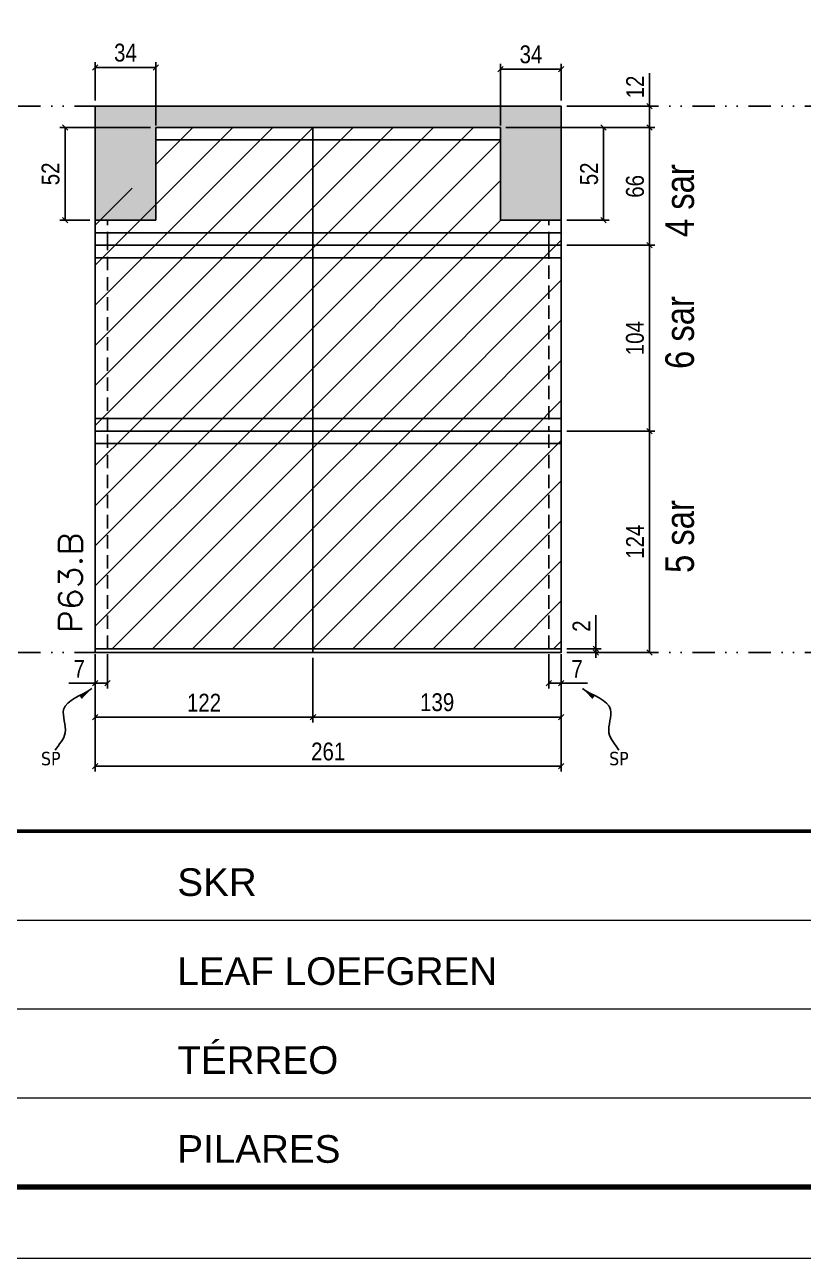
# Model space of a CAD drawing. Extents: x 14400 to 27878, y -21631 to 6985.
# Drawn here: x 19795 to 20231, y 1340 to 2031 of the extents above; entities that cross this region are included whole.
import ezdxf

# ---------------------------------------------------------------- set-up
doc = ezdxf.new("R2010")
doc.units = 0
for name, pattern in [('CONTINUO', [0]), ('DASHED', [0.75, 0.5, -0.25]), ('DIVIDE2', [0.625, 0.25, -0.125, 0, -0.125, 0, -0.125]), ('HIDDEN', [0.375, 0.25, -0.125])]:
    doc.linetypes.add(name, pattern=pattern)
for name, color, linetype in [('COTA', 241, 'Continuous'), ('NOMENCLATURA', 7, 'Continuous'), ('Nível', 160, 'Continuous'), ('Painéis', 200, 'Continuous'), ('SARR_2.2x7', 40, 'Continuous'), ('Sarrafo de Pressão', 42, 'HIDDEN'), ('texto', 7, 'Continuous')]:
    doc.layers.add(name, color=color, linetype=linetype)
for name, color, linetype, lineweight in [('Folhas', 255, 'Continuous', 9), ('Hachura', 251, 'Continuous', 9), ('SARRAFO DE PRESSAO', 251, 'DASHED', 9), ('Texto Seção', 7, 'Continuous', 15)]:
    doc.layers.add(name, color=color, linetype=linetype, lineweight=lineweight)
doc.styles.add('ARIAL', font='arial.ttf')
doc.styles.add('ARIAL_NARROW', font='ARIALN.TTF', dxfattribs={"height": 0.2})
doc.styles.add('COTA TECNICA', font='techl___.ttf', dxfattribs={"height": 10})
doc.styles.add('COTA TECNICA-50', font='techl___.ttf', dxfattribs={"height": 10})
doc.styles.add('REGUA-120', font='ROMANS.shx', dxfattribs={"height": 15})
doc.styles.get("Standard").update_dxf_attribs({"font": 'arial.ttf'})
doc.dimstyles.new('COTA PAINEL-50', dxfattribs={"dimtxt": 10, "dimasz": 3, "dimexe": 3, "dimexo": 3, "dimgap": 3, "dimtad": 1, "dimdec": 1, "dimzin": 12, "dimdsep": 46, "dimtxsty": 'COTA TECNICA-50', "dimblk1": 'OBLIQUE', "dimblk2": 'OBLIQUE', "dimsah": 1, "dimcen": 0.9, "dimclrd": 4, "dimclre": 4, "dimclrt": 240, "dimadec": 1, "dimazin": 3, "dimtfac": 1, "dimtdec": 1, "dimtmove": 0, "dimatfit": 3, "dimfxl": 1, "dimtolj": 1, "dimtzin": 12, "dimarcsym": 0})
doc.dimstyles.new('PAINEL', dxfattribs={"dimtxt": 10, "dimasz": 3, "dimexe": 3, "dimexo": 3, "dimgap": 3, "dimtad": 1, "dimdec": 1, "dimzin": 12, "dimdsep": 46, "dimtxsty": 'COTA TECNICA', "dimblk1": 'OBLIQUE', "dimblk2": 'OBLIQUE', "dimsah": 1, "dimcen": 0.9, "dimclrd": 4, "dimclre": 4, "dimclrt": 240, "dimadec": 1, "dimazin": 3, "dimtfac": 1, "dimtdec": 1, "dimtmove": 0, "dimatfit": 3, "dimfxl": 1, "dimtolj": 1, "dimtzin": 12, "dimarcsym": 0})
doc.dimstyles.get("Standard").update_dxf_attribs({"dimtxt": 0.18, "dimasz": 0.18, "dimexe": 0.18, "dimexo": 0.0625, "dimgap": 0.09, "dimtad": 0, "dimtih": 1, "dimtoh": 1, "dimdec": 4, "dimzin": 0, "dimdsep": 46, "dimtxsty": 'Standard', "dimcen": 0.09, "dimadec": 0, "dimazin": 0, "dimtfac": 1, "dimtdec": 4, "dimtofl": 0, "dimtmove": 0, "dimatfit": 3, "dimfxl": 1, "dimtolj": 1, "dimtzin": 0, "dimarcsym": 0})

# ---------------------------------------------------------------- blocks, each defined once
blk = doc.blocks.new('9999999999')
at = {"color": 30, "linetype": 'CONTINUO'}
for p, q in [((98564.56, 34379.64), (99583.98, 34379.64)), ((98564.56, 34329.83), (99487.98, 34329.83)), ((98564.56, 34280.02), (99487.98, 34280.02))]:
    blk.add_line(p, q, dxfattribs=at)
at = {"color": 30, "linetype": 'CONTINUO', "const_width": 2}
blk.add_lwpolyline([(99583.98, 34230.21), (99583.98, 34414.45, 0.414214), (99568.98, 34429.45), (98228.98, 34429.45, 0.414214), (98213.98, 34414.45), (98213.98, 34245.21, 0.414214), (98228.98, 34230.21), (99583.98, 34230.21)], format="xyb", dxfattribs=at)
at = {"layer": 'Folhas'}
blk.add_lwpolyline([(98138.98, 34190.21), (99623.98, 34190.21), (99623.98, 35240.21), (98138.98, 35240.21)], close=True, dxfattribs=at)
at = {"layer": 'Folhas', "color": 30, "const_width": 3}
blk.add_lwpolyline([(98213.98, 34230.21), (99583.98, 34230.21), (99583.98, 35200.21), (98213.98, 35200.21)], close=True, dxfattribs=at)
at = {"color": 7, "linetype": 'Continuous', "ltscale": 5, "style": 'ARIAL'}
for s, height, p in [('SKR', 15.483, (98837.68, 34393.13)), ('LEAF LOEFGREN', 15.4829, (98837.68, 34343.32)), ('TÉRREO', 15.483, (98837.68, 34293.51)), ('PILARES', 15.483, (98837.68, 34243.7))]:
    blk.add_text(s, height=height, dxfattribs=at).set_placement(p)
blk = doc.blocks.new('_Oblique')
at = {"color": 0, "linetype": 'ByBlock', "lineweight": -2}
blk.add_line((-0.5, -0.5), (0.5, 0.5), dxfattribs=at)
blk = doc.blocks.new('*D973')
at = {"layer": 'COTA', "color": 4, "lineweight": -2, "transparency": 16777216}
for p, q in [((19834.63, 1678.71), (19834.63, 1613.09)), ((20095.63, 1678.71), (20095.63, 1613.09)), ((20095.63, 1616.09), (19834.63, 1616.09))]:
    blk.add_line(p, q, dxfattribs=at)
at = {"layer": 'Defpoints', "color": 0, "transparency": 16777216}
for p in [(19834.63, 1681.71), (20095.63, 1681.71), (19834.63, 1616.09)]:
    blk.add_point(p, dxfattribs=at)
at = {"layer": 'COTA', "color": 4, "lineweight": -2, "transparency": 16777216, "xscale": 3, "yscale": 3, "zscale": 3, "rotation": 180}
blk.add_blockref('_Oblique', (19834.63, 1616.09), dxfattribs=at)
at = {"layer": 'COTA', "color": 4, "lineweight": -2, "transparency": 16777216, "xscale": 3, "yscale": 3, "zscale": 3}
blk.add_blockref('_Oblique', (20095.63, 1616.09), dxfattribs=at)
at = {"layer": 'COTA', "color": 240, "transparency": 16777216, "insert": (19965.13, 1624.19), "char_height": 10, "attachment_point": 5, "style": 'COTA TECNICA'}
blk.add_mtext('\\A1;261', dxfattribs=at)
blk = doc.blocks.new('*D974')
at = {"layer": 'COTA', "color": 4, "lineweight": -2, "transparency": 16777216}
for p, q in [((20088.63, 1678.71), (20088.63, 1659.47)), ((20095.63, 1676.71), (20095.63, 1659.47)), ((20088.63, 1662.47), (20095.63, 1662.47)), ((20095.63, 1662.47), (20110.36, 1662.47))]:
    blk.add_line(p, q, dxfattribs=at)
at = {"layer": 'Defpoints', "color": 0, "transparency": 16777216}
for p in [(20088.63, 1681.71), (20095.63, 1679.71), (20095.63, 1662.47)]:
    blk.add_point(p, dxfattribs=at)
at = {"layer": 'COTA', "color": 4, "lineweight": -2, "transparency": 16777216, "xscale": 3, "yscale": 3, "zscale": 3, "rotation": 180}
blk.add_blockref('_Oblique', (20088.63, 1662.47), dxfattribs=at)
at = {"layer": 'COTA', "color": 4, "lineweight": -2, "transparency": 16777216, "xscale": 3, "yscale": 3, "zscale": 3}
blk.add_blockref('_Oblique', (20095.63, 1662.47), dxfattribs=at)
at = {"layer": 'COTA', "color": 240, "transparency": 16777216, "insert": (20104.49, 1670.54), "char_height": 10, "attachment_point": 5, "style": 'COTA TECNICA-50'}
blk.add_mtext('\\A1;7', dxfattribs=at)
blk = doc.blocks.new('*D975')
at = {"layer": 'COTA', "color": 4, "lineweight": -2, "transparency": 16777216}
for p, q in [((19834.63, 1676.71), (19834.63, 1659.47)), ((19841.63, 1678.71), (19841.63, 1659.47)), ((19834.63, 1662.47), (19819.9, 1662.47)), ((19841.63, 1662.47), (19834.63, 1662.47))]:
    blk.add_line(p, q, dxfattribs=at)
at = {"layer": 'Defpoints', "color": 0, "transparency": 16777216}
for p in [(19834.63, 1679.71), (19841.63, 1681.71), (19834.63, 1662.47)]:
    blk.add_point(p, dxfattribs=at)
at = {"layer": 'COTA', "color": 4, "lineweight": -2, "transparency": 16777216, "xscale": 3, "yscale": 3, "zscale": 3, "rotation": 180}
blk.add_blockref('_Oblique', (19834.63, 1662.47), dxfattribs=at)
at = {"layer": 'COTA', "color": 4, "lineweight": -2, "transparency": 16777216, "xscale": 3, "yscale": 3, "zscale": 3}
blk.add_blockref('_Oblique', (19841.63, 1662.47), dxfattribs=at)
at = {"layer": 'COTA', "color": 240, "transparency": 16777216, "insert": (19825.76, 1670.54), "char_height": 10, "attachment_point": 5, "style": 'COTA TECNICA-50'}
blk.add_mtext('\\A1;7', dxfattribs=at)
blk = doc.blocks.new('*D976')
at = {"layer": 'COTA', "color": 4, "lineweight": -2, "transparency": 16777216}
for p, q in [((20114.89, 1681.71), (20114.89, 1700.51)), ((20098.63, 1681.71), (20117.89, 1681.71)), ((20098.63, 1679.71), (20117.89, 1679.71)), ((20114.89, 1679.71), (20114.89, 1681.71)), ((20114.89, 1679.71), (20114.89, 1676.71))]:
    blk.add_line(p, q, dxfattribs=at)
at = {"layer": 'Defpoints', "color": 0, "transparency": 16777216}
for p in [(20095.63, 1681.71), (20095.63, 1679.71), (20114.89, 1679.71)]:
    blk.add_point(p, dxfattribs=at)
at = {"layer": 'COTA', "color": 4, "lineweight": -2, "transparency": 16777216, "xscale": 3, "yscale": 3, "zscale": 3}
for p, rotation in [((20114.89, 1681.71), 270), ((20114.89, 1679.71), 90)]:
    blk.add_blockref('_Oblique', p, dxfattribs=dict(at, rotation=rotation))
at = {"layer": 'COTA', "color": 240, "transparency": 16777216, "insert": (20106.89, 1694.46), "char_height": 10, "attachment_point": 5, "rotation": 90, "style": 'COTA TECNICA-50'}
blk.add_mtext('\\A1;2', dxfattribs=at)
blk = doc.blocks.new('*D989')
at = {"layer": 'COTA', "color": 4, "linetype": 'ByBlock', "lineweight": -2, "transparency": 16777216}
for p, q in [((20098.63, 1803.71), (20148, 1803.71)), ((20145, 1679.71), (20145, 1803.71)), ((20098.63, 1679.71), (20148, 1679.71))]:
    blk.add_line(p, q, dxfattribs=at)
at = {"layer": 'Defpoints', "color": 0, "linetype": 'ByBlock', "transparency": 16777216}
for p in [(20095.63, 1803.71), (20145, 1803.71), (20095.63, 1679.71)]:
    blk.add_point(p, dxfattribs=at)
at = {"layer": 'COTA', "color": 4, "linetype": 'ByBlock', "lineweight": -2, "transparency": 16777216, "xscale": 3, "yscale": 3, "zscale": 3}
for p, rotation in [((20145, 1803.71), 90), ((20145, 1679.71), 270)]:
    blk.add_blockref('_Oblique', p, dxfattribs=dict(at, rotation=rotation))
at = {"layer": 'COTA', "color": 240, "linetype": 'ByBlock', "transparency": 16777216, "insert": (20136.92, 1741.71), "char_height": 10, "attachment_point": 5, "rotation": 90, "style": 'COTA TECNICA'}
blk.add_mtext('\\A1;124', dxfattribs=at)
blk = doc.blocks.new('*D990')
at = {"layer": 'COTA', "color": 4, "linetype": 'ByBlock', "lineweight": -2, "transparency": 16777216}
for p, q in [((20098.63, 1803.71), (20148, 1803.71)), ((20145, 1679.71), (20145, 1803.71)), ((20098.63, 1679.71), (20148, 1679.71))]:
    blk.add_line(p, q, dxfattribs=at)
at = {"layer": 'Defpoints', "color": 0, "linetype": 'ByBlock', "transparency": 16777216}
for p in [(20095.63, 1803.71), (20145, 1803.71), (20095.63, 1679.71)]:
    blk.add_point(p, dxfattribs=at)
at = {"layer": 'COTA', "color": 4, "linetype": 'ByBlock', "lineweight": -2, "transparency": 16777216, "xscale": 3, "yscale": 3, "zscale": 3}
for p, rotation in [((20145, 1803.71), 90), ((20145, 1679.71), 270)]:
    blk.add_blockref('_Oblique', p, dxfattribs=dict(at, rotation=rotation))
at = {"layer": 'COTA', "color": 240, "linetype": 'ByBlock', "transparency": 16777216, "insert": (20136.92, 1741.71), "char_height": 10, "attachment_point": 5, "rotation": 90, "style": 'COTA TECNICA'}
blk.add_mtext('\\A1;124', dxfattribs=at)
blk = doc.blocks.new('*D991')
at = {"layer": 'COTA', "color": 4, "lineweight": -2, "transparency": 16777216}
for p, q in [((19956.63, 1676.71), (19956.63, 1640.53)), ((20095.63, 1676.71), (20095.63, 1640.53)), ((19956.63, 1643.53), (20095.63, 1643.53))]:
    blk.add_line(p, q, dxfattribs=at)
at = {"layer": 'Defpoints', "color": 0, "transparency": 16777216}
for p in [(19956.63, 1679.71), (20095.63, 1679.71), (20095.63, 1643.53)]:
    blk.add_point(p, dxfattribs=at)
at = {"layer": 'COTA', "color": 4, "lineweight": -2, "transparency": 16777216, "xscale": 3, "yscale": 3, "zscale": 3, "rotation": 180}
blk.add_blockref('_Oblique', (19956.63, 1643.53), dxfattribs=at)
at = {"layer": 'COTA', "color": 4, "lineweight": -2, "transparency": 16777216, "xscale": 3, "yscale": 3, "zscale": 3}
blk.add_blockref('_Oblique', (20095.63, 1643.53), dxfattribs=at)
at = {"layer": 'COTA', "color": 240, "transparency": 16777216, "insert": (20026.13, 1651.78), "char_height": 10, "attachment_point": 5, "style": 'COTA TECNICA'}
blk.add_mtext('\\A1;139', dxfattribs=at)
blk = doc.blocks.new('*D992')
at = {"layer": 'COTA', "color": 4, "lineweight": -2, "transparency": 16777216}
for p, q in [((19834.63, 1676.71), (19834.63, 1640.53)), ((19956.63, 1676.71), (19956.63, 1640.53)), ((19834.63, 1643.53), (19956.63, 1643.53))]:
    blk.add_line(p, q, dxfattribs=at)
at = {"layer": 'Defpoints', "color": 0, "transparency": 16777216}
for p in [(19834.63, 1679.71), (19956.63, 1679.71), (19956.63, 1643.53)]:
    blk.add_point(p, dxfattribs=at)
at = {"layer": 'COTA', "color": 4, "lineweight": -2, "transparency": 16777216, "xscale": 3, "yscale": 3, "zscale": 3, "rotation": 180}
blk.add_blockref('_Oblique', (19834.63, 1643.53), dxfattribs=at)
at = {"layer": 'COTA', "color": 4, "lineweight": -2, "transparency": 16777216, "xscale": 3, "yscale": 3, "zscale": 3}
blk.add_blockref('_Oblique', (19956.63, 1643.53), dxfattribs=at)
at = {"layer": 'COTA', "color": 240, "transparency": 16777216, "insert": (19895.63, 1651.59), "char_height": 10, "attachment_point": 5, "style": 'COTA TECNICA'}
blk.add_mtext('\\A1;122', dxfattribs=at)
blk = doc.blocks.new('*D997')
at = {"layer": 'COTA', "color": 4, "lineweight": -2, "transparency": 16777216}
for p, q in [((20064.65, 1973.71), (20148, 1973.71)), ((20145, 1907.71), (20145, 1973.71)), ((20098.63, 1907.71), (20148, 1907.71))]:
    blk.add_line(p, q, dxfattribs=at)
at = {"layer": 'Defpoints', "color": 0, "transparency": 16777216}
for p in [(20061.65, 1973.71), (20145, 1973.71), (20095.63, 1907.71)]:
    blk.add_point(p, dxfattribs=at)
at = {"layer": 'COTA', "color": 4, "lineweight": -2, "transparency": 16777216, "xscale": 3, "yscale": 3, "zscale": 3}
for p, rotation in [((20145, 1973.71), 90), ((20145, 1907.71), 270)]:
    blk.add_blockref('_Oblique', p, dxfattribs=dict(at, rotation=rotation))
at = {"layer": 'COTA', "color": 240, "transparency": 16777216, "insert": (20136.89, 1940.71), "char_height": 10, "attachment_point": 5, "rotation": 90, "style": 'COTA TECNICA'}
blk.add_mtext('\\A1;66', dxfattribs=at)
blk = doc.blocks.new('*D998')
at = {"layer": 'COTA', "color": 4, "lineweight": -2, "transparency": 16777216}
for p, q in [((20145, 1985.71), (20145, 2004.02)), ((20098.63, 1985.71), (20148, 1985.71)), ((20145, 1973.71), (20145, 1985.71)), ((20064.65, 1973.71), (20148, 1973.71))]:
    blk.add_line(p, q, dxfattribs=at)
at = {"layer": 'Defpoints', "color": 0, "transparency": 16777216}
for p in [(20095.63, 1985.71), (20145, 1985.71), (20061.65, 1973.71)]:
    blk.add_point(p, dxfattribs=at)
at = {"layer": 'COTA', "color": 4, "lineweight": -2, "transparency": 16777216, "xscale": 3, "yscale": 3, "zscale": 3}
for p, rotation in [((20145, 1985.71), 90), ((20145, 1973.71), 270)]:
    blk.add_blockref('_Oblique', p, dxfattribs=dict(at, rotation=rotation))
at = {"layer": 'COTA', "color": 240, "transparency": 16777216, "insert": (20136.94, 1996.37), "char_height": 10, "attachment_point": 5, "rotation": 90, "style": 'COTA TECNICA'}
blk.add_mtext('\\A1;12', dxfattribs=at)
blk = doc.blocks.new('*D999')
at = {"layer": 'COTA', "color": 4, "lineweight": -2, "transparency": 16777216}
for p, q in [((19834.63, 1988.71), (19834.63, 2010.32)), ((19868.63, 2007.32), (19834.63, 2007.32)), ((19868.63, 1974.71), (19868.63, 2010.32))]:
    blk.add_line(p, q, dxfattribs=at)
at = {"layer": 'Defpoints', "color": 0, "transparency": 16777216}
for p in [(19834.63, 2007.32), (19834.63, 1985.71), (19868.63, 1971.71)]:
    blk.add_point(p, dxfattribs=at)
at = {"layer": 'COTA', "color": 4, "lineweight": -2, "transparency": 16777216, "xscale": 3, "yscale": 3, "zscale": 3, "rotation": 180}
blk.add_blockref('_Oblique', (19834.63, 2007.32), dxfattribs=at)
at = {"layer": 'COTA', "color": 4, "lineweight": -2, "transparency": 16777216, "xscale": 3, "yscale": 3, "zscale": 3}
blk.add_blockref('_Oblique', (19868.63, 2007.32), dxfattribs=at)
at = {"layer": 'COTA', "color": 240, "transparency": 16777216, "insert": (19851.63, 2015.54), "char_height": 10, "attachment_point": 5, "style": 'COTA TECNICA'}
blk.add_mtext('\\A1;34', dxfattribs=at)
blk = doc.blocks.new('*D987')
at = {"layer": 'COTA', "color": 4, "lineweight": -2, "transparency": 16777216}
for p, q in [((20061.65, 1974.71), (20061.65, 2009.37)), ((20061.65, 2006.37), (20095.63, 2006.37)), ((20095.63, 1988.71), (20095.63, 2009.37))]:
    blk.add_line(p, q, dxfattribs=at)
at = {"layer": 'Defpoints', "color": 0, "transparency": 16777216}
for p in [(20095.63, 2006.37), (20095.63, 1985.71), (20061.65, 1971.71)]:
    blk.add_point(p, dxfattribs=at)
at = {"layer": 'COTA', "color": 4, "lineweight": -2, "transparency": 16777216, "xscale": 3, "yscale": 3, "zscale": 3, "rotation": 180}
blk.add_blockref('_Oblique', (20061.65, 2006.37), dxfattribs=at)
at = {"layer": 'COTA', "color": 4, "lineweight": -2, "transparency": 16777216, "xscale": 3, "yscale": 3, "zscale": 3}
blk.add_blockref('_Oblique', (20095.63, 2006.37), dxfattribs=at)
at = {"layer": 'COTA', "color": 240, "transparency": 16777216, "insert": (20078.64, 2014.59), "char_height": 10, "attachment_point": 5, "style": 'COTA TECNICA'}
blk.add_mtext('\\A1;34', dxfattribs=at)
blk = doc.blocks.new('*D1006')
at = {"layer": 'COTA', "color": 4, "lineweight": -2, "transparency": 16777216}
for p, q in [((20098.63, 1907.71), (20148, 1907.71)), ((20145, 1907.71), (20145, 1803.71)), ((20098.63, 1803.71), (20148, 1803.71))]:
    blk.add_line(p, q, dxfattribs=at)
at = {"layer": 'Defpoints', "color": 0, "transparency": 16777216}
for p in [(20095.63, 1907.71), (20095.63, 1803.71), (20145, 1803.71)]:
    blk.add_point(p, dxfattribs=at)
at = {"layer": 'COTA', "color": 4, "lineweight": -2, "transparency": 16777216, "xscale": 3, "yscale": 3, "zscale": 3}
for p, rotation in [((20145, 1907.71), 90), ((20145, 1803.71), 270)]:
    blk.add_blockref('_Oblique', p, dxfattribs=dict(at, rotation=rotation))
at = {"layer": 'COTA', "color": 240, "transparency": 16777216, "insert": (20136.89, 1855.71), "char_height": 10, "attachment_point": 5, "rotation": 90, "style": 'COTA TECNICA'}
blk.add_mtext('\\A1;104', dxfattribs=at)
blk = doc.blocks.new('*D1007')
at = {"layer": 'COTA', "color": 4, "lineweight": -2, "transparency": 16777216}
for p, q in [((19865.63, 1973.71), (19814.87, 1973.71)), ((19817.87, 1973.71), (19817.87, 1921.71)), ((19831.63, 1921.71), (19814.87, 1921.71))]:
    blk.add_line(p, q, dxfattribs=at)
at = {"layer": 'Defpoints', "color": 0, "transparency": 16777216}
for p in [(19868.63, 1973.71), (19817.87, 1921.71), (19834.63, 1921.71)]:
    blk.add_point(p, dxfattribs=at)
at = {"layer": 'COTA', "color": 4, "lineweight": -2, "transparency": 16777216, "xscale": 3, "yscale": 3, "zscale": 3}
for p, rotation in [((19817.87, 1973.71), 90), ((19817.87, 1921.71), 270)]:
    blk.add_blockref('_Oblique', p, dxfattribs=dict(at, rotation=rotation))
at = {"layer": 'COTA', "color": 240, "transparency": 16777216, "insert": (19809.76, 1947.71), "char_height": 10, "attachment_point": 5, "rotation": 90, "style": 'COTA TECNICA'}
blk.add_mtext('\\A1;52', dxfattribs=at)
blk = doc.blocks.new('*D1008')
at = {"layer": 'COTA', "color": 4, "lineweight": -2, "transparency": 16777216}
for p, q in [((20064.65, 1973.71), (20122.33, 1973.71)), ((20119.33, 1973.71), (20119.33, 1921.71)), ((20098.63, 1921.71), (20122.33, 1921.71))]:
    blk.add_line(p, q, dxfattribs=at)
at = {"layer": 'Defpoints', "color": 0, "transparency": 16777216}
for p in [(20061.65, 1973.71), (20095.63, 1921.71), (20119.33, 1921.71)]:
    blk.add_point(p, dxfattribs=at)
at = {"layer": 'COTA', "color": 4, "lineweight": -2, "transparency": 16777216, "xscale": 3, "yscale": 3, "zscale": 3}
for p, rotation in [((20119.33, 1973.71), 90), ((20119.33, 1921.71), 270)]:
    blk.add_blockref('_Oblique', p, dxfattribs=dict(at, rotation=rotation))
at = {"layer": 'COTA', "color": 240, "transparency": 16777216, "insert": (20111.23, 1947.71), "char_height": 10, "attachment_point": 5, "rotation": 90, "style": 'COTA TECNICA'}
blk.add_mtext('\\A1;52', dxfattribs=at)

msp = doc.modelspace()

# ---------------------------------------------------------------- hatches: boundary and pattern name
at = {"layer": 'COTA'}
h = msp.add_hatch(dxfattribs=at)
h.set_pattern_fill('AR-CONC', color=256, scale=0.03)
h.set_pattern_definition([(50, (0, -18), (5.4655401, -0.4781726), [0.5715, -6.2865]), (355, (0, -18), (-1.0573026, 5.7317054), [0.4572, -5.0292175]), (100.451445, (0.4555, -18.04), (4.4082374, 5.2535326), [0.4857003, -5.3427073]), (46.1842, (0, -16.476), (8.1323712, -1.2612698), [0.85725, -9.42975]), (96.635558, (0.678, -16.581), (7.122124, 7.4227837), [0.7285507, -8.0140682]), (351.18415, (0, -16.476), (7.122124, 7.4227837), [0.685799, -7.543792]), (21, (0.762, -16.857), (4.5484317, -3.0679559), [0.5715, -6.2865]), (326, (0.762, -16.857), (1.8540609, 5.525639), [0.4572, -5.0292]), (71.451445, (1.141, -17.1127), (6.4024926, 2.457683), [0.4857003, -5.3426981]), (37.5, (0, -18), (0.0926581, 2.53665117), [0, -4.96824, 0, -5.1054, 0, -5.04825]), (7.5, (0, -18), (2.00458988, 3.00541724), [0, -2.91084, 0, -4.85394, 0, -1.92405]), (327.5, (-1.6993, -18), (4.06771786, -0.17186232), [0, -1.905, 0, -5.9436, 0, -7.8867]), (317.5, (-2.4613, -18), (4.44387544, 0.7627947), [0, -2.4765, 0, -3.94716, 0, -5.6007])])
h.paths.add_polyline_path([(20095.63, 1921.71), (20095.63, 1985.71), (19834.63, 1985.71), (19834.63, 1921.71), (19868.63, 1921.71), (19868.63, 1971.71), (19868.63, 1973.71), (20061.65, 1973.71), (20061.65, 1971.71), (20061.65, 1921.71)])
at = {"layer": 'Hachura'}
h = msp.add_hatch(dxfattribs=at)
h.set_pattern_fill('ANSI31', color=256, scale=5)
h.paths.add_polyline_path([(19502.62, 1803.71), (19380.62, 1803.71), (19380.62, 1681.71), (19502.62, 1681.71)])
h.paths.add_polyline_path([(19641.62, 1803.71), (19502.62, 1803.71), (19502.62, 1681.71), (19641.62, 1681.71)])
h.paths.add_polyline_path([(19641.62, 1907.71), (19502.62, 1907.71), (19502.62, 1803.71), (19641.62, 1803.71)])
h.paths.add_polyline_path([(19502.62, 1907.71), (19380.62, 1907.71), (19380.62, 1803.71), (19502.62, 1803.71)])
h.paths.add_polyline_path([(19641.62, 1925.71), (19502.62, 1925.71), (19502.62, 1907.71), (19641.62, 1907.71)])
h.paths.add_polyline_path([(19502.62, 1925.71), (19380.62, 1925.71), (19380.62, 1907.71), (19502.62, 1907.71)])
h.paths.add_polyline_path([(19956.63, 1925.71), (19834.63, 1925.71), (19834.63, 1907.71), (19956.63, 1907.71)])
h.paths.add_polyline_path([(19956.63, 1907.71), (19834.63, 1907.71), (19834.63, 1803.71), (19956.63, 1803.71)])
h.paths.add_polyline_path([(20095.63, 1907.71), (19956.63, 1907.71), (19956.63, 1803.71), (20095.63, 1803.71)])
h.paths.add_polyline_path([(20301.51, 1939.71), (20282.51, 1939.71), (20282.51, 1831.71), (20301.51, 1831.71)])
h.paths.add_polyline_path([(20484.15, 1939.71), (20465.15, 1939.71), (20465.15, 1831.71), (20484.15, 1831.71)])
h.paths.add_polyline_path([(19607.62, 1985.71), (19502.62, 1985.71), (19502.62, 1925.71), (19641.62, 1925.71), (19641.62, 1939.71), (19607.62, 1939.71)])
h.paths.add_polyline_path([(19502.62, 1985.71), (19414.62, 1985.71), (19414.62, 1939.71), (19380.62, 1939.71), (19380.62, 1925.71), (19502.62, 1925.71)])
h.paths.add_polyline_path([(19956.63, 1973.71), (19868.63, 1973.71), (19868.63, 1939.71), (19834.63, 1939.71), (19834.63, 1925.71), (19956.63, 1925.71)])
h.paths.add_polyline_path([(20061.65, 1925.71), (20061.65, 1973.71), (19956.63, 1973.71), (19956.63, 1925.71)])
h.paths.add_polyline_path([(20061.65, 1921.71), (20061.65, 1925.71), (19956.63, 1925.71), (19956.63, 1907.71), (20095.63, 1907.71), (20095.63, 1921.71)])
h = msp.add_hatch(dxfattribs=at)
h.set_pattern_fill('ANSI31', color=256, scale=5)
h.paths.add_polyline_path([(19834.63, 1803.71), (19834.63, 1681.71), (19956.63, 1681.71), (19956.63, 1803.71)])
h = msp.add_hatch(dxfattribs=at)
h.set_pattern_fill('ANSI31', color=256, scale=5)
h.paths.add_polyline_path([(19956.63, 1803.71), (19956.63, 1681.71), (20095.63, 1681.71), (20095.63, 1803.71)])

# ---------------------------------------------------------------- linework, layer by layer
at = {"layer": 'COTA'}
for p, q in [((19834.63, 1921.71), (19834.63, 1985.71)), ((19834.63, 1985.71), (20095.63, 1985.71)), ((20095.63, 1985.71), (20095.63, 1921.71))]:
    msp.add_line(p, q, dxfattribs=at)
at = {"layer": 'Nível', "color": 4, "linetype": 'DIVIDE2', "ltscale": 50}
for p, q in [((19256.97, 1985.71), (20626.97, 1985.71)), ((19256.97, 1679.71), (20626.97, 1679.71))]:
    msp.add_line(p, q, dxfattribs=at)
at = {"layer": 'Painéis'}
for p, q in [((19868.63, 1973.71), (19868.63, 1921.71)), ((19868.63, 1973.71), (20061.65, 1973.71)), ((19956.63, 1679.71), (19956.63, 1973.71)), ((20061.65, 1921.71), (20061.65, 1973.71)), ((19834.63, 1921.71), (19834.63, 1681.71)), ((19834.63, 1921.71), (19868.63, 1921.71)), ((20061.65, 1921.71), (20095.63, 1921.71)), ((20095.63, 1681.71), (20095.63, 1921.71)), ((19834.63, 1907.71), (20095.63, 1907.71)), ((19834.63, 1803.71), (20095.63, 1803.71))]:
    msp.add_line(p, q, dxfattribs=at)
msp.add_lwpolyline([(20095.63, 1681.71), (19834.63, 1681.71), (19834.63, 1679.71), (20095.63, 1679.71)], close=True, dxfattribs=at)
at = {"layer": 'SARR_2.2x7'}
for p, q in [((19868.63, 1966.71), (19956.63, 1966.71)), ((19956.63, 1966.71), (20061.65, 1966.71)), ((19834.63, 1914.71), (19956.63, 1914.71)), ((19956.63, 1914.71), (20095.63, 1914.71)), ((19834.63, 1900.71), (20095.63, 1900.71)), ((19834.63, 1810.71), (20095.63, 1810.71)), ((19834.63, 1796.71), (20095.63, 1796.71))]:
    msp.add_line(p, q, dxfattribs=at)
at = {"layer": 'Sarrafo de Pressão', "ltscale": 30}
for p, q in [((19841.63, 1907.71), (19841.63, 1921.71)), ((20088.63, 1907.71), (20088.63, 1921.71)), ((19841.63, 1803.71), (19841.63, 1907.71)), ((20088.63, 1907.71), (20088.63, 1803.71)), ((19841.63, 1681.71), (19841.63, 1803.71)), ((20088.63, 1681.71), (20088.63, 1803.71))]:
    msp.add_line(p, q, dxfattribs=at)

# ---------------------------------------------------------------- block references
at = {"layer": 'SARRAFO DE PRESSAO', "color": 6, "linetype": 'ByBlock'}
msp.add_blockref('9999999999', (-78957.01, -32849.78), dxfattribs=at)

# ---------------------------------------------------------------- texts
at = {"layer": 'NOMENCLATURA', "style": 'ARIAL_NARROW'}
for s, p in [('4 sar', (20169.87, 1912.34)), ('6 sar', (20169.87, 1838.49)), ('5 sar', (20169.87, 1724.23))]:
    msp.add_text(s, height=16, rotation=90, dxfattribs=at).set_placement(p)
at = {"layer": 'texto', "color": 0, "char_height": 7.5, "attachment_point": 5}
for insert in [(19809.85, 1620.22), (20127.88, 1620.22)]:
    msp.add_mtext('{\\fTahoma|b0|i0|c0|p34;\\C4;SP}', dxfattribs=dict(at, insert=insert))
at = {"layer": 'Texto Seção', "style": 'REGUA-120', "width": 1.1}
msp.add_text('P63.B', height=13, rotation=90, dxfattribs=at).set_placement((19827.38, 1690.47))

# ---------------------------------------------------------------- dimensions: what is measured, and where the dimension line sits
at = {"layer": 'COTA'}
for base, p1, p2, dimstyle, picture, middle in [((19834.63, 2007.32), (19868.63, 1971.71), (19834.63, 1985.71), 'PAINEL', '*D999', (19851.63, 2015.54)), ((20095.63, 2006.37), (20061.65, 1971.71), (20095.63, 1985.71), 'PAINEL', '*D987', (20078.64, 2014.59)), ((19956.63, 1643.53), (19834.63, 1679.71), (19956.63, 1679.71), 'PAINEL', '*D992', (19895.63, 1651.59)), ((20095.63, 1662.47), (20088.63, 1681.71), (20095.63, 1679.71), 'COTA PAINEL-50', '*D974', (20104.49, 1670.54))]:
    dim = msp.add_linear_dim(base=base, p1=p1, p2=p2, dimstyle=dimstyle, dxfattribs=at)
    dim.commit()
    dim.dimension.update_dxf_attribs({"geometry": picture, "text_midpoint": middle})
for base, p1, p2, angle, dimstyle, picture, middle in [((20145, 1985.71), (20061.65, 1973.71), (20095.63, 1985.71), 90, 'PAINEL', '*D998', (20136.94, 1996.37)), ((19817.87, 1921.71), (19868.63, 1973.71), (19834.63, 1921.71), 90, 'PAINEL', '*D1007', (19809.76, 1947.71)), ((20145, 1973.71), (20095.63, 1907.71), (20061.65, 1973.71), 90, 'PAINEL', '*D997', (20136.89, 1940.71)), ((20119.33, 1921.71), (20061.65, 1973.71), (20095.63, 1921.71), 90, 'PAINEL', '*D1008', (20111.23, 1947.71)), ((20145, 1803.71), (20095.63, 1907.71), (20095.63, 1803.71), 90, 'PAINEL', '*D1006', (20136.89, 1855.71)), ((19834.63, 1662.47), (19841.63, 1681.71), (19834.63, 1679.71), 180, 'COTA PAINEL-50', '*D975', (19825.76, 1670.54))]:
    dim = msp.add_linear_dim(base=base, p1=p1, p2=p2, angle=angle, dimstyle=dimstyle, dxfattribs=at)
    dim.commit()
    dim.dimension.update_dxf_attribs({"geometry": picture, "text_midpoint": middle})
at = {"layer": 'COTA', "linetype": 'ByBlock'}
for picture in ['*D989', '*D990']:
    dim = msp.add_aligned_dim(p1=(20095.63, 1679.71), p2=(20095.63, 1803.71), distance=-49.37, dimstyle='PAINEL', dxfattribs=at)
    dim.commit()
    dim.dimension.update_dxf_attribs({"geometry": picture, "text_midpoint": (20136.92, 1741.71)})
at = {"layer": 'COTA'}
dim = msp.add_linear_dim(base=(20114.89, 1679.71), p1=(20095.63, 1681.71), p2=(20095.63, 1679.71), angle=90, dimstyle='COTA PAINEL-50', dxfattribs=at)
dim.commit()
dim.dimension.update_dxf_attribs({"geometry": '*D976', "text_midpoint": (20114.89, 1694.46), "dimtype": 160})
dim = msp.add_linear_dim(base=(19834.63, 1616.09), p1=(20095.63, 1681.71), p2=(19834.63, 1681.71), angle=180, dimstyle='PAINEL', override={"dimarcsym": 2}, dxfattribs=at)
dim.commit()
dim.dimension.update_dxf_attribs({"geometry": '*D973', "text_midpoint": (19965.13, 1624.19)})
dim = msp.add_linear_dim(base=(20095.63, 1643.53), p1=(19956.63, 1679.71), p2=(20095.63, 1679.71), dimstyle='PAINEL', override={"dimtmove": 1}, dxfattribs=at)
dim.commit()
dim.dimension.update_dxf_attribs({"geometry": '*D991', "text_midpoint": (20026.13, 1651.78)})

# ---------------------------------------------------------------- leaders
at = {"layer": 'COTA', "path_type": 1}
for points in [[(19832.8, 1659.53), (19817.02, 1647.69), (19817.94, 1634.69), (19812.39, 1624.91)], [(20107.46, 1659.53), (20123.24, 1647.69), (20122.32, 1634.69), (20127.87, 1624.91)]]:
    msp.add_leader(points, dimstyle='Standard', override={"dimasz": 8}, dxfattribs=at)

doc.saveas('drawing.dxf')
